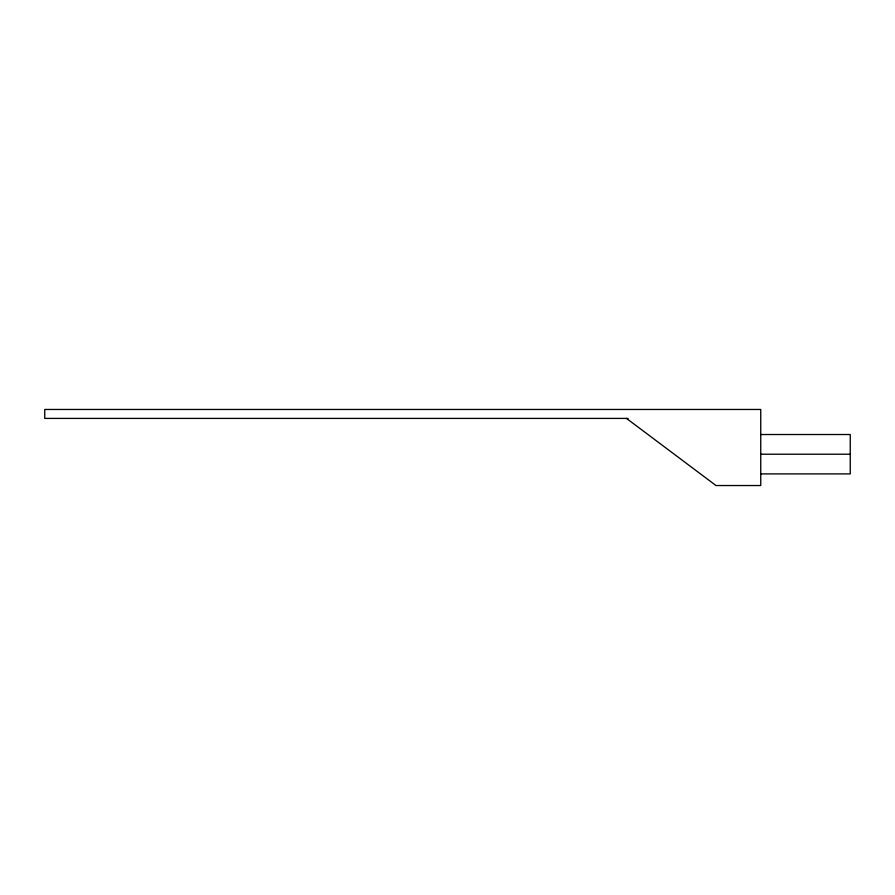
<?xml version="1.0" encoding="UTF-8"?>
<svg xmlns="http://www.w3.org/2000/svg" width="895" height="895" viewBox="0 0 895 895"><rect width="100%" height="100%" fill="white"/><g stroke="black" fill="none" stroke-linecap="round" stroke-linejoin="round"><path stroke-width="1.34" d="M628.122 418.412L44.75 418.412L44.75 409.462L760.75 409.462L760.75 485.537L716 485.537L626.5 418.412M760.75 434.522L850.25 434.522L850.25 473.902L760.75 473.902M760.75 454.212L850.25 454.212"/></g></svg>
